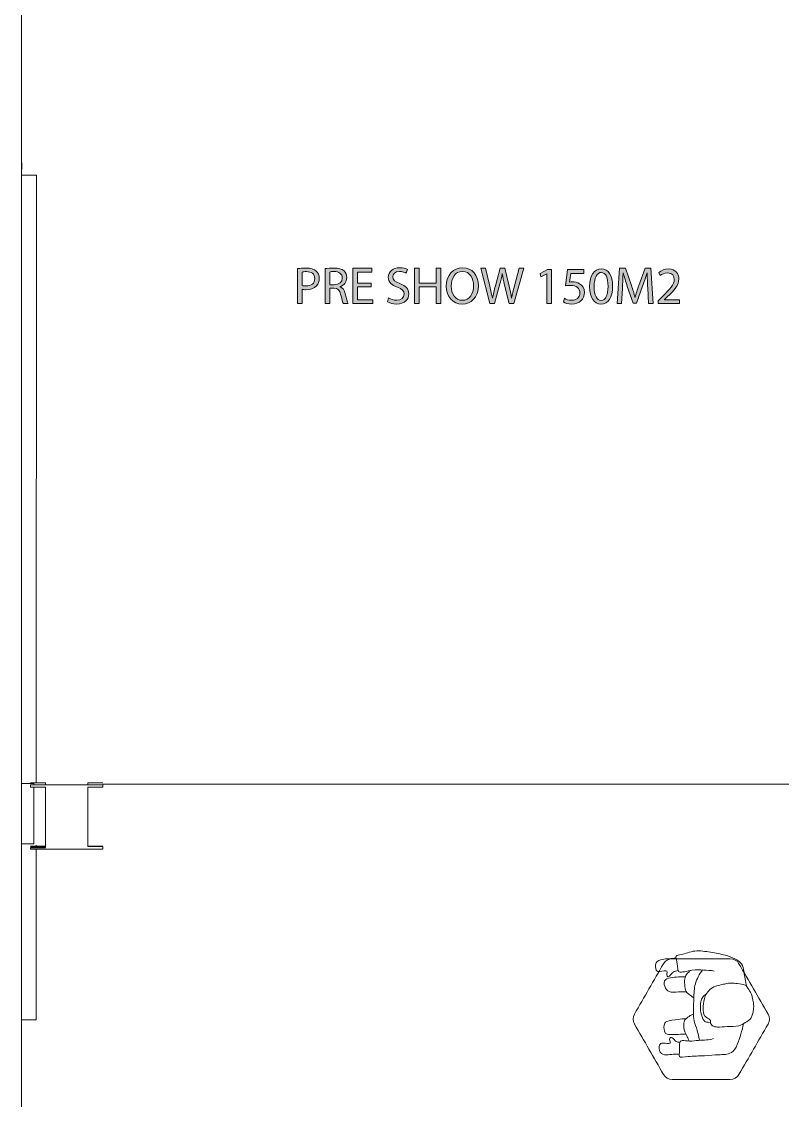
# Model space of a CAD drawing. Header units: centimetres. Extents: x -16.81 to -14.54, y 1.61 to 2.77.
# Drawn here: x -16.6384 to -16.505, y 2.3548 to 2.5439 of the extents above; entities that cross this region are included whole.
import ezdxf

# ---------------------------------------------------------------- set-up
doc = ezdxf.new("R2010")
doc.units = ezdxf.units.CM
doc.header["$MEASUREMENT"] = 0
doc.layers.get('0').update_dxf_attribs({"lineweight": 0})
for name, color, linetype, lineweight in [('0TEXT', 7, 'Continuous', 0), ('EXP COTA', 7, 'Continuous', 0), ('Planta$Gráfica', 7, 'Continuous', 0)]:
    doc.layers.add(name, color=color, linetype=linetype, lineweight=lineweight)

# ---------------------------------------------------------------- blocks, each defined once
blk = doc.blocks.new('Block_191')
at = {"layer": '0TEXT', "true_color": 0x333333, "transparency": 33554687}
h = blk.add_hatch(color=250, dxfattribs=at)
h.dxf.hatch_style = 2
edge = h.paths.add_edge_path()
edge.add_spline(control_points=[(-16.57406, 2.49545), (-16.5737, 2.49525), (-16.57318, 2.49504), (-16.57263, 2.49504), (-16.57182, 2.49504), (-16.57134, 2.49549), (-16.57134, 2.49611), (-16.57134, 2.4967), (-16.57167, 2.49701), (-16.57251, 2.49735), (-16.57351, 2.49769), (-16.57413, 2.49821), (-16.57413, 2.49907), (-16.57413, 2.50004), (-16.57334, 2.50076), (-16.57213, 2.50076), (-16.57151, 2.50076), (-16.57105, 2.50062), (-16.57077, 2.50045), (-16.57077, 2.50045), (-16.571, 2.4998), (-16.571, 2.4998), (-16.5712, 2.49993), (-16.57162, 2.50011), (-16.57217, 2.50011), (-16.57301, 2.50011), (-16.57332, 2.49959), (-16.57332, 2.49918), (-16.57332, 2.49859), (-16.57296, 2.49831), (-16.5721, 2.49797), (-16.57106, 2.49759), (-16.57053, 2.49707), (-16.57053, 2.49618), (-16.57053, 2.49521), (-16.57124, 2.49439), (-16.57268, 2.49439), (-16.57329, 2.49439), (-16.57394, 2.49456), (-16.57427, 2.4948), (-16.57427, 2.4948), (-16.57406, 2.49545), (-16.57406, 2.49545)], knot_values=[0, 0, 0, 0, 1, 1, 1, 2, 2, 2, 3, 3, 3, 4, 4, 4, 5, 5, 5, 6, 6, 6, 7, 7, 7, 8, 8, 8, 9, 9, 9, 10, 10, 10, 11, 11, 11, 12, 12, 12, 13, 13, 13, 14, 14, 14, 14], degree=3, periodic=0)
h = blk.add_hatch(color=250, dxfattribs=at)
h.dxf.hatch_style = 2
edge = h.paths.add_edge_path()
edge.add_spline(control_points=[(-16.56309, 2.49752), (-16.56309, 2.49621), (-16.56238, 2.49504), (-16.56113, 2.49504), (-16.55987, 2.49504), (-16.55916, 2.49621), (-16.55916, 2.49759), (-16.55916, 2.49883), (-16.5598, 2.50011), (-16.56113, 2.50011), (-16.56243, 2.50011), (-16.56309, 2.4989), (-16.56309, 2.49752)], knot_values=[0, 0, 0, 0, 1, 1, 1, 2, 2, 2, 3, 3, 3, 4, 4, 4, 4], degree=3, periodic=0)
edge = h.paths.add_edge_path()
edge.add_spline(control_points=[(-16.55832, 2.49763), (-16.55832, 2.49552), (-16.55961, 2.49439), (-16.56118, 2.49439), (-16.5628, 2.49439), (-16.56395, 2.49566), (-16.56395, 2.49752), (-16.56395, 2.49949), (-16.56273, 2.50076), (-16.56109, 2.50076), (-16.5594, 2.50076), (-16.55832, 2.49945), (-16.55832, 2.49763)], knot_values=[0, 0, 0, 0, 1, 1, 1, 2, 2, 2, 3, 3, 3, 4, 4, 4, 4], degree=3, periodic=0)
h = blk.add_hatch(color=250, dxfattribs=at)
h.dxf.hatch_style = 2
edge = h.paths.add_edge_path()
edge.add_spline(control_points=[(-16.58922, 2.49763), (-16.58905, 2.49756), (-16.58884, 2.49756), (-16.58857, 2.49756), (-16.5876, 2.49756), (-16.58702, 2.498), (-16.58702, 2.49887), (-16.58702, 2.49969), (-16.5876, 2.50007), (-16.58848, 2.50007), (-16.58882, 2.50007), (-16.58908, 2.50004), (-16.58922, 2.5), (-16.58922, 2.5), (-16.58922, 2.49763), (-16.58922, 2.49763)], knot_values=[0, 0, 0, 0, 1, 1, 1, 2, 2, 2, 3, 3, 3, 4, 4, 4, 5, 5, 5, 5], degree=3, periodic=0)
edge = h.paths.add_edge_path()
edge.add_spline(control_points=[(-16.59003, 2.50059), (-16.58963, 2.50066), (-16.58913, 2.50069), (-16.5885, 2.50069), (-16.5877, 2.50069), (-16.58714, 2.50052), (-16.58676, 2.50017), (-16.58643, 2.4999), (-16.58622, 2.49945), (-16.58622, 2.4989), (-16.58622, 2.49835), (-16.58639, 2.4979), (-16.58671, 2.49759), (-16.58712, 2.49714), (-16.58781, 2.4969), (-16.58858, 2.4969), (-16.58882, 2.4969), (-16.58905, 2.4969), (-16.58922, 2.49697), (-16.58922, 2.49697), (-16.58922, 2.49449), (-16.58922, 2.49449), (-16.58922, 2.49449), (-16.59003, 2.49449), (-16.59003, 2.49449), (-16.59003, 2.49449), (-16.59003, 2.50059), (-16.59003, 2.50059)], knot_values=[0, 0, 0, 0, 1, 1, 1, 2, 2, 2, 3, 3, 3, 4, 4, 4, 5, 5, 5, 6, 6, 6, 7, 7, 7, 8, 8, 8, 9, 9, 9, 9], degree=3, periodic=0)
h = blk.add_hatch(color=250, dxfattribs=at)
h.dxf.hatch_style = 2
edge = h.paths.add_edge_path()
edge.add_spline(control_points=[(-16.5844, 2.49776), (-16.5844, 2.49776), (-16.58359, 2.49776), (-16.58359, 2.49776), (-16.58274, 2.49776), (-16.58219, 2.49825), (-16.58219, 2.49893), (-16.58219, 2.49973), (-16.58278, 2.50007), (-16.58362, 2.50011), (-16.584, 2.50011), (-16.58428, 2.50007), (-16.5844, 2.5), (-16.5844, 2.5), (-16.5844, 2.49776), (-16.5844, 2.49776)], knot_values=[0, 0, 0, 0, 1, 1, 1, 2, 2, 2, 3, 3, 3, 4, 4, 4, 5, 5, 5, 5], degree=3, periodic=0)
edge = h.paths.add_edge_path()
edge.add_spline(control_points=[(-16.58521, 2.50059), (-16.58479, 2.50066), (-16.58422, 2.50069), (-16.58367, 2.50069), (-16.58283, 2.50069), (-16.58228, 2.50055), (-16.58188, 2.50021), (-16.58157, 2.49993), (-16.5814, 2.49952), (-16.5814, 2.49904), (-16.5814, 2.49821), (-16.58192, 2.49766), (-16.58257, 2.49745), (-16.58257, 2.49745), (-16.58257, 2.49742), (-16.58257, 2.49742), (-16.58209, 2.49725), (-16.58181, 2.49683), (-16.58166, 2.49618), (-16.58145, 2.49532), (-16.58131, 2.49473), (-16.58118, 2.49449), (-16.58118, 2.49449), (-16.582, 2.49449), (-16.582, 2.49449), (-16.58211, 2.49466), (-16.58224, 2.49518), (-16.58242, 2.49597), (-16.58261, 2.4968), (-16.58293, 2.49714), (-16.58366, 2.49718), (-16.58366, 2.49718), (-16.5844, 2.49718), (-16.5844, 2.49718), (-16.5844, 2.49718), (-16.5844, 2.49449), (-16.5844, 2.49449), (-16.5844, 2.49449), (-16.58521, 2.49449), (-16.58521, 2.49449), (-16.58521, 2.49449), (-16.58521, 2.50059), (-16.58521, 2.50059)], knot_values=[0, 0, 0, 0, 1, 1, 1, 2, 2, 2, 3, 3, 3, 4, 4, 4, 5, 5, 5, 6, 6, 6, 7, 7, 7, 8, 8, 8, 9, 9, 9, 10, 10, 10, 11, 11, 11, 12, 12, 12, 13, 13, 13, 14, 14, 14, 14], degree=3, periodic=0)
h = blk.add_hatch(color=250, dxfattribs=at)
h.dxf.hatch_style = 2
edge = h.paths.add_edge_path()
edge.add_spline(control_points=[(-16.57713, 2.49738), (-16.57713, 2.49738), (-16.57952, 2.49738), (-16.57952, 2.49738), (-16.57952, 2.49738), (-16.57952, 2.49514), (-16.57952, 2.49514), (-16.57952, 2.49514), (-16.57685, 2.49514), (-16.57685, 2.49514), (-16.57685, 2.49514), (-16.57685, 2.49449), (-16.57685, 2.49449), (-16.57685, 2.49449), (-16.58033, 2.49449), (-16.58033, 2.49449), (-16.58033, 2.49449), (-16.58033, 2.50066), (-16.58033, 2.50066), (-16.58033, 2.50066), (-16.57699, 2.50066), (-16.57699, 2.50066), (-16.57699, 2.50066), (-16.57699, 2.5), (-16.57699, 2.5), (-16.57699, 2.5), (-16.57952, 2.5), (-16.57952, 2.5), (-16.57952, 2.5), (-16.57952, 2.49804), (-16.57952, 2.49804), (-16.57952, 2.49804), (-16.57713, 2.49804), (-16.57713, 2.49804), (-16.57713, 2.49804), (-16.57713, 2.49738), (-16.57713, 2.49738)], knot_values=[0, 0, 0, 0, 1, 1, 1, 2, 2, 2, 3, 3, 3, 4, 4, 4, 5, 5, 5, 6, 6, 6, 7, 7, 7, 8, 8, 8, 9, 9, 9, 10, 10, 10, 11, 11, 11, 12, 12, 12, 12], degree=3, periodic=0)
h = blk.add_hatch(color=250, dxfattribs=at)
h.dxf.hatch_style = 2
edge = h.paths.add_edge_path()
edge.add_spline(control_points=[(-16.56869, 2.50066), (-16.56869, 2.50066), (-16.56869, 2.49807), (-16.56869, 2.49807), (-16.56869, 2.49807), (-16.56571, 2.49807), (-16.56571, 2.49807), (-16.56571, 2.49807), (-16.56571, 2.50066), (-16.56571, 2.50066), (-16.56571, 2.50066), (-16.5649, 2.50066), (-16.5649, 2.50066), (-16.5649, 2.50066), (-16.5649, 2.49449), (-16.5649, 2.49449), (-16.5649, 2.49449), (-16.56571, 2.49449), (-16.56571, 2.49449), (-16.56571, 2.49449), (-16.56571, 2.49738), (-16.56571, 2.49738), (-16.56571, 2.49738), (-16.56869, 2.49738), (-16.56869, 2.49738), (-16.56869, 2.49738), (-16.56869, 2.49449), (-16.56869, 2.49449), (-16.56869, 2.49449), (-16.5695, 2.49449), (-16.5695, 2.49449), (-16.5695, 2.49449), (-16.5695, 2.50066), (-16.5695, 2.50066), (-16.5695, 2.50066), (-16.56869, 2.50066), (-16.56869, 2.50066)], knot_values=[0, 0, 0, 0, 1, 1, 1, 2, 2, 2, 3, 3, 3, 4, 4, 4, 5, 5, 5, 6, 6, 6, 7, 7, 7, 8, 8, 8, 9, 9, 9, 10, 10, 10, 11, 11, 11, 12, 12, 12, 12], degree=3, periodic=0)
h = blk.add_hatch(color=250, dxfattribs=at)
h.dxf.hatch_style = 2
edge = h.paths.add_edge_path()
edge.add_spline(control_points=[(-16.55634, 2.49449), (-16.55634, 2.49449), (-16.5579, 2.50066), (-16.5579, 2.50066), (-16.5579, 2.50066), (-16.55706, 2.50066), (-16.55706, 2.50066), (-16.55706, 2.50066), (-16.55634, 2.49752), (-16.55634, 2.49752), (-16.55615, 2.49676), (-16.55597, 2.49601), (-16.55587, 2.49542), (-16.55587, 2.49542), (-16.55585, 2.49542), (-16.55585, 2.49542), (-16.55575, 2.49601), (-16.55556, 2.49676), (-16.55535, 2.49756), (-16.55535, 2.49756), (-16.55453, 2.50066), (-16.55453, 2.50066), (-16.55453, 2.50066), (-16.5537, 2.50066), (-16.5537, 2.50066), (-16.5537, 2.50066), (-16.55294, 2.49752), (-16.55294, 2.49752), (-16.55277, 2.4968), (-16.5526, 2.49608), (-16.55251, 2.49542), (-16.55251, 2.49542), (-16.5525, 2.49542), (-16.5525, 2.49542), (-16.55237, 2.49608), (-16.5522, 2.49676), (-16.552, 2.49756), (-16.552, 2.49756), (-16.55119, 2.50066), (-16.55119, 2.50066), (-16.55119, 2.50066), (-16.55038, 2.50066), (-16.55038, 2.50066), (-16.55038, 2.50066), (-16.55212, 2.49449), (-16.55212, 2.49449), (-16.55212, 2.49449), (-16.55296, 2.49449), (-16.55296, 2.49449), (-16.55296, 2.49449), (-16.55374, 2.49769), (-16.55374, 2.49769), (-16.55392, 2.49849), (-16.55405, 2.49911), (-16.55413, 2.49973), (-16.55413, 2.49973), (-16.55415, 2.49973), (-16.55415, 2.49973), (-16.55427, 2.49911), (-16.55441, 2.49849), (-16.55463, 2.49769), (-16.55463, 2.49769), (-16.55551, 2.49449), (-16.55551, 2.49449), (-16.55551, 2.49449), (-16.55634, 2.49449), (-16.55634, 2.49449)], knot_values=[0, 0, 0, 0, 1, 1, 1, 2, 2, 2, 3, 3, 3, 4, 4, 4, 5, 5, 5, 6, 6, 6, 7, 7, 7, 8, 8, 8, 9, 9, 9, 10, 10, 10, 11, 11, 11, 12, 12, 12, 13, 13, 13, 14, 14, 14, 15, 15, 15, 16, 16, 16, 17, 17, 17, 18, 18, 18, 19, 19, 19, 20, 20, 20, 21, 21, 21, 22, 22, 22, 22], degree=3, periodic=0)
h = blk.add_hatch(color=250, dxfattribs=at)
h.dxf.hatch_style = 2
edge = h.paths.add_edge_path()
edge.add_spline(control_points=[(-16.54631, 2.49969), (-16.54631, 2.49969), (-16.54633, 2.49969), (-16.54633, 2.49969), (-16.54633, 2.49969), (-16.54736, 2.49914), (-16.54736, 2.49914), (-16.54736, 2.49914), (-16.54752, 2.49973), (-16.54752, 2.49973), (-16.54752, 2.49973), (-16.54621, 2.50045), (-16.54621, 2.50045), (-16.54621, 2.50045), (-16.54552, 2.50045), (-16.54552, 2.50045), (-16.54552, 2.50045), (-16.54552, 2.49449), (-16.54552, 2.49449), (-16.54552, 2.49449), (-16.54631, 2.49449), (-16.54631, 2.49449), (-16.54631, 2.49449), (-16.54631, 2.49969), (-16.54631, 2.49969)], knot_values=[0, 0, 0, 0, 1, 1, 1, 2, 2, 2, 3, 3, 3, 4, 4, 4, 5, 5, 5, 6, 6, 6, 7, 7, 7, 8, 8, 8, 8], degree=3, periodic=0)
h = blk.add_hatch(color=250, dxfattribs=at)
h.dxf.hatch_style = 2
edge = h.paths.add_edge_path()
edge.add_spline(control_points=[(-16.53985, 2.49976), (-16.53985, 2.49976), (-16.54213, 2.49976), (-16.54213, 2.49976), (-16.54213, 2.49976), (-16.54235, 2.49825), (-16.54235, 2.49825), (-16.54221, 2.49825), (-16.54209, 2.49828), (-16.54187, 2.49828), (-16.5414, 2.49828), (-16.54095, 2.49818), (-16.54058, 2.49794), (-16.54011, 2.49769), (-16.53973, 2.49718), (-16.53973, 2.49642), (-16.53973, 2.49525), (-16.54066, 2.49439), (-16.54195, 2.49439), (-16.54259, 2.49439), (-16.54314, 2.49456), (-16.54343, 2.49477), (-16.54343, 2.49477), (-16.54323, 2.49539), (-16.54323, 2.49539), (-16.54299, 2.49521), (-16.54249, 2.49504), (-16.54195, 2.49504), (-16.5412, 2.49504), (-16.54054, 2.49552), (-16.54054, 2.49632), (-16.54056, 2.49711), (-16.54107, 2.49766), (-16.54226, 2.49766), (-16.54259, 2.49766), (-16.54287, 2.49763), (-16.54307, 2.49759), (-16.54307, 2.49759), (-16.54269, 2.50045), (-16.54269, 2.50045), (-16.54269, 2.50045), (-16.53985, 2.50045), (-16.53985, 2.50045), (-16.53985, 2.50045), (-16.53985, 2.49976), (-16.53985, 2.49976)], knot_values=[0, 0, 0, 0, 1, 1, 1, 2, 2, 2, 3, 3, 3, 4, 4, 4, 5, 5, 5, 6, 6, 6, 7, 7, 7, 8, 8, 8, 9, 9, 9, 10, 10, 10, 11, 11, 11, 12, 12, 12, 13, 13, 13, 14, 14, 14, 15, 15, 15, 15], degree=3, periodic=0)
h = blk.add_hatch(color=250, dxfattribs=at)
h.dxf.hatch_style = 2
edge = h.paths.add_edge_path()
edge.add_spline(control_points=[(-16.53803, 2.49745), (-16.53803, 2.4959), (-16.53756, 2.49501), (-16.53682, 2.49501), (-16.53599, 2.49501), (-16.5356, 2.49597), (-16.5356, 2.49749), (-16.5356, 2.49897), (-16.53598, 2.49993), (-16.5368, 2.49993), (-16.53751, 2.49993), (-16.53803, 2.49907), (-16.53803, 2.49745)], knot_values=[0, 0, 0, 0, 1, 1, 1, 2, 2, 2, 3, 3, 3, 4, 4, 4, 4], degree=3, periodic=0)
edge = h.paths.add_edge_path()
edge.add_spline(control_points=[(-16.5348, 2.49752), (-16.5348, 2.49549), (-16.53555, 2.49439), (-16.53687, 2.49439), (-16.53803, 2.49439), (-16.53882, 2.49549), (-16.53884, 2.49745), (-16.53884, 2.49945), (-16.53797, 2.50055), (-16.53677, 2.50055), (-16.53551, 2.50055), (-16.5348, 2.49942), (-16.5348, 2.49752)], knot_values=[0, 0, 0, 0, 1, 1, 1, 2, 2, 2, 3, 3, 3, 4, 4, 4, 4], degree=3, periodic=0)
h = blk.add_hatch(color=250, dxfattribs=at)
h.dxf.hatch_style = 2
edge = h.paths.add_edge_path()
edge.add_spline(control_points=[(-16.52864, 2.49721), (-16.52869, 2.49807), (-16.52874, 2.49911), (-16.52872, 2.49986), (-16.52872, 2.49986), (-16.52876, 2.49986), (-16.52876, 2.49986), (-16.52897, 2.49914), (-16.52922, 2.49838), (-16.52953, 2.49752), (-16.52953, 2.49752), (-16.53062, 2.49452), (-16.53062, 2.49452), (-16.53062, 2.49452), (-16.53122, 2.49452), (-16.53122, 2.49452), (-16.53122, 2.49452), (-16.53222, 2.49745), (-16.53222, 2.49745), (-16.53251, 2.49835), (-16.53275, 2.49914), (-16.53294, 2.49986), (-16.53294, 2.49986), (-16.53296, 2.49986), (-16.53296, 2.49986), (-16.53298, 2.49911), (-16.53301, 2.49807), (-16.53308, 2.49714), (-16.53308, 2.49714), (-16.53324, 2.49449), (-16.53324, 2.49449), (-16.53324, 2.49449), (-16.534, 2.49449), (-16.534, 2.49449), (-16.534, 2.49449), (-16.53356, 2.50066), (-16.53356, 2.50066), (-16.53356, 2.50066), (-16.53255, 2.50066), (-16.53255, 2.50066), (-16.53255, 2.50066), (-16.5315, 2.49766), (-16.5315, 2.49766), (-16.53124, 2.4969), (-16.53103, 2.49625), (-16.53088, 2.49559), (-16.53088, 2.49559), (-16.53084, 2.49559), (-16.53084, 2.49559), (-16.53069, 2.49621), (-16.53048, 2.4969), (-16.53021, 2.49766), (-16.53021, 2.49766), (-16.5291, 2.50066), (-16.5291, 2.50066), (-16.5291, 2.50066), (-16.52809, 2.50066), (-16.52809, 2.50066), (-16.52809, 2.50066), (-16.52771, 2.49449), (-16.52771, 2.49449), (-16.52771, 2.49449), (-16.52848, 2.49449), (-16.52848, 2.49449), (-16.52848, 2.49449), (-16.52864, 2.49721), (-16.52864, 2.49721)], knot_values=[0, 0, 0, 0, 1, 1, 1, 2, 2, 2, 3, 3, 3, 4, 4, 4, 5, 5, 5, 6, 6, 6, 7, 7, 7, 8, 8, 8, 9, 9, 9, 10, 10, 10, 11, 11, 11, 12, 12, 12, 13, 13, 13, 14, 14, 14, 15, 15, 15, 16, 16, 16, 17, 17, 17, 18, 18, 18, 19, 19, 19, 20, 20, 20, 21, 21, 21, 22, 22, 22, 22], degree=3, periodic=0)
h = blk.add_hatch(color=250, dxfattribs=at)
h.dxf.hatch_style = 2
edge = h.paths.add_edge_path()
edge.add_spline(control_points=[(-16.52683, 2.49449), (-16.52683, 2.49449), (-16.52683, 2.49497), (-16.52683, 2.49497), (-16.52683, 2.49497), (-16.52619, 2.49559), (-16.52619, 2.49559), (-16.52468, 2.49704), (-16.52399, 2.4978), (-16.52399, 2.49869), (-16.52399, 2.49931), (-16.52428, 2.49986), (-16.52516, 2.49986), (-16.52571, 2.49986), (-16.52616, 2.49959), (-16.52643, 2.49938), (-16.52643, 2.49938), (-16.52669, 2.49993), (-16.52669, 2.49993), (-16.52628, 2.50028), (-16.52569, 2.50055), (-16.525, 2.50055), (-16.52371, 2.50055), (-16.52318, 2.49966), (-16.52318, 2.4988), (-16.52318, 2.49773), (-16.52397, 2.49683), (-16.52523, 2.49563), (-16.52523, 2.49563), (-16.52571, 2.49518), (-16.52571, 2.49518), (-16.52571, 2.49518), (-16.52571, 2.49514), (-16.52571, 2.49514), (-16.52571, 2.49514), (-16.52304, 2.49514), (-16.52304, 2.49514), (-16.52304, 2.49514), (-16.52304, 2.49449), (-16.52304, 2.49449), (-16.52304, 2.49449), (-16.52683, 2.49449), (-16.52683, 2.49449)], knot_values=[0, 0, 0, 0, 1, 1, 1, 2, 2, 2, 3, 3, 3, 4, 4, 4, 5, 5, 5, 6, 6, 6, 7, 7, 7, 8, 8, 8, 9, 9, 9, 10, 10, 10, 11, 11, 11, 12, 12, 12, 13, 13, 13, 14, 14, 14, 14], degree=3, periodic=0)
at = {"layer": '0TEXT'}
for points, knots in [([(-16.57406, 2.49545), (-16.5737, 2.49525), (-16.57318, 2.49504), (-16.57263, 2.49504), (-16.57182, 2.49504), (-16.57134, 2.49549), (-16.57134, 2.49611), (-16.57134, 2.4967), (-16.57167, 2.49701), (-16.57251, 2.49735), (-16.57351, 2.49769), (-16.57413, 2.49821), (-16.57413, 2.49907), (-16.57413, 2.50004), (-16.57334, 2.50076), (-16.57213, 2.50076), (-16.57151, 2.50076), (-16.57105, 2.50062), (-16.57077, 2.50045), (-16.57077, 2.50045), (-16.571, 2.4998), (-16.571, 2.4998), (-16.5712, 2.49993), (-16.57162, 2.50011), (-16.57217, 2.50011), (-16.57301, 2.50011), (-16.57332, 2.49959), (-16.57332, 2.49918), (-16.57332, 2.49859), (-16.57296, 2.49831), (-16.5721, 2.49797), (-16.57106, 2.49759), (-16.57053, 2.49707), (-16.57053, 2.49618), (-16.57053, 2.49521), (-16.57124, 2.49439), (-16.57268, 2.49439), (-16.57329, 2.49439), (-16.57394, 2.49456), (-16.57427, 2.4948), (-16.57427, 2.4948), (-16.57406, 2.49545), (-16.57406, 2.49545)], [0, 0, 0, 0, 1, 1, 1, 2, 2, 2, 3, 3, 3, 4, 4, 4, 5, 5, 5, 6, 6, 6, 7, 7, 7, 8, 8, 8, 9, 9, 9, 10, 10, 10, 11, 11, 11, 12, 12, 12, 13, 13, 13, 14, 14, 14, 14]), ([(-16.55832, 2.49763), (-16.55832, 2.49552), (-16.55961, 2.49439), (-16.56118, 2.49439), (-16.5628, 2.49439), (-16.56395, 2.49566), (-16.56395, 2.49752), (-16.56395, 2.49949), (-16.56273, 2.50076), (-16.56109, 2.50076), (-16.5594, 2.50076), (-16.55832, 2.49945), (-16.55832, 2.49763)], [0, 0, 0, 0, 1, 1, 1, 2, 2, 2, 3, 3, 3, 4, 4, 4, 4]), ([(-16.59003, 2.50059), (-16.58963, 2.50066), (-16.58913, 2.50069), (-16.5885, 2.50069), (-16.5877, 2.50069), (-16.58714, 2.50052), (-16.58676, 2.50017), (-16.58643, 2.4999), (-16.58622, 2.49945), (-16.58622, 2.4989), (-16.58622, 2.49835), (-16.58639, 2.4979), (-16.58671, 2.49759), (-16.58712, 2.49714), (-16.58781, 2.4969), (-16.58858, 2.4969), (-16.58882, 2.4969), (-16.58905, 2.4969), (-16.58922, 2.49697), (-16.58922, 2.49697), (-16.58922, 2.49449), (-16.58922, 2.49449), (-16.58922, 2.49449), (-16.59003, 2.49449), (-16.59003, 2.49449), (-16.59003, 2.49449), (-16.59003, 2.50059), (-16.59003, 2.50059)], [0, 0, 0, 0, 1, 1, 1, 2, 2, 2, 3, 3, 3, 4, 4, 4, 5, 5, 5, 6, 6, 6, 7, 7, 7, 8, 8, 8, 9, 9, 9, 9]), ([(-16.58922, 2.49763), (-16.58905, 2.49756), (-16.58884, 2.49756), (-16.58857, 2.49756), (-16.5876, 2.49756), (-16.58702, 2.498), (-16.58702, 2.49887), (-16.58702, 2.49969), (-16.5876, 2.50007), (-16.58848, 2.50007), (-16.58882, 2.50007), (-16.58908, 2.50004), (-16.58922, 2.5), (-16.58922, 2.5), (-16.58922, 2.49763), (-16.58922, 2.49763)], [0, 0, 0, 0, 1, 1, 1, 2, 2, 2, 3, 3, 3, 4, 4, 4, 5, 5, 5, 5]), ([(-16.58521, 2.50059), (-16.58479, 2.50066), (-16.58422, 2.50069), (-16.58367, 2.50069), (-16.58283, 2.50069), (-16.58228, 2.50055), (-16.58188, 2.50021), (-16.58157, 2.49993), (-16.5814, 2.49952), (-16.5814, 2.49904), (-16.5814, 2.49821), (-16.58192, 2.49766), (-16.58257, 2.49745), (-16.58257, 2.49745), (-16.58257, 2.49742), (-16.58257, 2.49742), (-16.58209, 2.49725), (-16.58181, 2.49683), (-16.58166, 2.49618), (-16.58145, 2.49532), (-16.58131, 2.49473), (-16.58118, 2.49449), (-16.58118, 2.49449), (-16.582, 2.49449), (-16.582, 2.49449), (-16.58211, 2.49466), (-16.58224, 2.49518), (-16.58242, 2.49597), (-16.58261, 2.4968), (-16.58293, 2.49714), (-16.58366, 2.49718), (-16.58366, 2.49718), (-16.5844, 2.49718), (-16.5844, 2.49718), (-16.5844, 2.49718), (-16.5844, 2.49449), (-16.5844, 2.49449), (-16.5844, 2.49449), (-16.58521, 2.49449), (-16.58521, 2.49449), (-16.58521, 2.49449), (-16.58521, 2.50059), (-16.58521, 2.50059)], [0, 0, 0, 0, 1, 1, 1, 2, 2, 2, 3, 3, 3, 4, 4, 4, 5, 5, 5, 6, 6, 6, 7, 7, 7, 8, 8, 8, 9, 9, 9, 10, 10, 10, 11, 11, 11, 12, 12, 12, 13, 13, 13, 14, 14, 14, 14]), ([(-16.5844, 2.49776), (-16.5844, 2.49776), (-16.58359, 2.49776), (-16.58359, 2.49776), (-16.58274, 2.49776), (-16.58219, 2.49825), (-16.58219, 2.49893), (-16.58219, 2.49973), (-16.58278, 2.50007), (-16.58362, 2.50011), (-16.584, 2.50011), (-16.58428, 2.50007), (-16.5844, 2.5), (-16.5844, 2.5), (-16.5844, 2.49776), (-16.5844, 2.49776)], [0, 0, 0, 0, 1, 1, 1, 2, 2, 2, 3, 3, 3, 4, 4, 4, 5, 5, 5, 5]), ([(-16.57713, 2.49738), (-16.57713, 2.49738), (-16.57952, 2.49738), (-16.57952, 2.49738), (-16.57952, 2.49738), (-16.57952, 2.49514), (-16.57952, 2.49514), (-16.57952, 2.49514), (-16.57685, 2.49514), (-16.57685, 2.49514), (-16.57685, 2.49514), (-16.57685, 2.49449), (-16.57685, 2.49449), (-16.57685, 2.49449), (-16.58033, 2.49449), (-16.58033, 2.49449), (-16.58033, 2.49449), (-16.58033, 2.50066), (-16.58033, 2.50066), (-16.58033, 2.50066), (-16.57699, 2.50066), (-16.57699, 2.50066), (-16.57699, 2.50066), (-16.57699, 2.5), (-16.57699, 2.5), (-16.57699, 2.5), (-16.57952, 2.5), (-16.57952, 2.5), (-16.57952, 2.5), (-16.57952, 2.49804), (-16.57952, 2.49804), (-16.57952, 2.49804), (-16.57713, 2.49804), (-16.57713, 2.49804), (-16.57713, 2.49804), (-16.57713, 2.49738), (-16.57713, 2.49738)], [0, 0, 0, 0, 1, 1, 1, 2, 2, 2, 3, 3, 3, 4, 4, 4, 5, 5, 5, 6, 6, 6, 7, 7, 7, 8, 8, 8, 9, 9, 9, 10, 10, 10, 11, 11, 11, 12, 12, 12, 12]), ([(-16.56869, 2.50066), (-16.56869, 2.50066), (-16.56869, 2.49807), (-16.56869, 2.49807), (-16.56869, 2.49807), (-16.56571, 2.49807), (-16.56571, 2.49807), (-16.56571, 2.49807), (-16.56571, 2.50066), (-16.56571, 2.50066), (-16.56571, 2.50066), (-16.5649, 2.50066), (-16.5649, 2.50066), (-16.5649, 2.50066), (-16.5649, 2.49449), (-16.5649, 2.49449), (-16.5649, 2.49449), (-16.56571, 2.49449), (-16.56571, 2.49449), (-16.56571, 2.49449), (-16.56571, 2.49738), (-16.56571, 2.49738), (-16.56571, 2.49738), (-16.56869, 2.49738), (-16.56869, 2.49738), (-16.56869, 2.49738), (-16.56869, 2.49449), (-16.56869, 2.49449), (-16.56869, 2.49449), (-16.5695, 2.49449), (-16.5695, 2.49449), (-16.5695, 2.49449), (-16.5695, 2.50066), (-16.5695, 2.50066), (-16.5695, 2.50066), (-16.56869, 2.50066), (-16.56869, 2.50066)], [0, 0, 0, 0, 1, 1, 1, 2, 2, 2, 3, 3, 3, 4, 4, 4, 5, 5, 5, 6, 6, 6, 7, 7, 7, 8, 8, 8, 9, 9, 9, 10, 10, 10, 11, 11, 11, 12, 12, 12, 12]), ([(-16.56309, 2.49752), (-16.56309, 2.49621), (-16.56238, 2.49504), (-16.56113, 2.49504), (-16.55987, 2.49504), (-16.55916, 2.49621), (-16.55916, 2.49759), (-16.55916, 2.49883), (-16.5598, 2.50011), (-16.56113, 2.50011), (-16.56243, 2.50011), (-16.56309, 2.4989), (-16.56309, 2.49752)], [0, 0, 0, 0, 1, 1, 1, 2, 2, 2, 3, 3, 3, 4, 4, 4, 4]), ([(-16.55634, 2.49449), (-16.55634, 2.49449), (-16.5579, 2.50066), (-16.5579, 2.50066), (-16.5579, 2.50066), (-16.55706, 2.50066), (-16.55706, 2.50066), (-16.55706, 2.50066), (-16.55634, 2.49752), (-16.55634, 2.49752), (-16.55615, 2.49676), (-16.55597, 2.49601), (-16.55587, 2.49542), (-16.55587, 2.49542), (-16.55585, 2.49542), (-16.55585, 2.49542), (-16.55575, 2.49601), (-16.55556, 2.49676), (-16.55535, 2.49756), (-16.55535, 2.49756), (-16.55453, 2.50066), (-16.55453, 2.50066), (-16.55453, 2.50066), (-16.5537, 2.50066), (-16.5537, 2.50066), (-16.5537, 2.50066), (-16.55294, 2.49752), (-16.55294, 2.49752), (-16.55277, 2.4968), (-16.5526, 2.49608), (-16.55251, 2.49542), (-16.55251, 2.49542), (-16.5525, 2.49542), (-16.5525, 2.49542), (-16.55237, 2.49608), (-16.5522, 2.49676), (-16.552, 2.49756), (-16.552, 2.49756), (-16.55119, 2.50066), (-16.55119, 2.50066), (-16.55119, 2.50066), (-16.55038, 2.50066), (-16.55038, 2.50066), (-16.55038, 2.50066), (-16.55212, 2.49449), (-16.55212, 2.49449), (-16.55212, 2.49449), (-16.55296, 2.49449), (-16.55296, 2.49449), (-16.55296, 2.49449), (-16.55374, 2.49769), (-16.55374, 2.49769), (-16.55392, 2.49849), (-16.55405, 2.49911), (-16.55413, 2.49973), (-16.55413, 2.49973), (-16.55415, 2.49973), (-16.55415, 2.49973), (-16.55427, 2.49911), (-16.55441, 2.49849), (-16.55463, 2.49769), (-16.55463, 2.49769), (-16.55551, 2.49449), (-16.55551, 2.49449), (-16.55551, 2.49449), (-16.55634, 2.49449), (-16.55634, 2.49449)], [0, 0, 0, 0, 1, 1, 1, 2, 2, 2, 3, 3, 3, 4, 4, 4, 5, 5, 5, 6, 6, 6, 7, 7, 7, 8, 8, 8, 9, 9, 9, 10, 10, 10, 11, 11, 11, 12, 12, 12, 13, 13, 13, 14, 14, 14, 15, 15, 15, 16, 16, 16, 17, 17, 17, 18, 18, 18, 19, 19, 19, 20, 20, 20, 21, 21, 21, 22, 22, 22, 22]), ([(-16.54631, 2.49969), (-16.54631, 2.49969), (-16.54633, 2.49969), (-16.54633, 2.49969), (-16.54633, 2.49969), (-16.54736, 2.49914), (-16.54736, 2.49914), (-16.54736, 2.49914), (-16.54752, 2.49973), (-16.54752, 2.49973), (-16.54752, 2.49973), (-16.54621, 2.50045), (-16.54621, 2.50045), (-16.54621, 2.50045), (-16.54552, 2.50045), (-16.54552, 2.50045), (-16.54552, 2.50045), (-16.54552, 2.49449), (-16.54552, 2.49449), (-16.54552, 2.49449), (-16.54631, 2.49449), (-16.54631, 2.49449), (-16.54631, 2.49449), (-16.54631, 2.49969), (-16.54631, 2.49969)], [0, 0, 0, 0, 1, 1, 1, 2, 2, 2, 3, 3, 3, 4, 4, 4, 5, 5, 5, 6, 6, 6, 7, 7, 7, 8, 8, 8, 8]), ([(-16.53985, 2.49976), (-16.53985, 2.49976), (-16.54213, 2.49976), (-16.54213, 2.49976), (-16.54213, 2.49976), (-16.54235, 2.49825), (-16.54235, 2.49825), (-16.54221, 2.49825), (-16.54209, 2.49828), (-16.54187, 2.49828), (-16.5414, 2.49828), (-16.54095, 2.49818), (-16.54058, 2.49794), (-16.54011, 2.49769), (-16.53973, 2.49718), (-16.53973, 2.49642), (-16.53973, 2.49525), (-16.54066, 2.49439), (-16.54195, 2.49439), (-16.54259, 2.49439), (-16.54314, 2.49456), (-16.54343, 2.49477), (-16.54343, 2.49477), (-16.54323, 2.49539), (-16.54323, 2.49539), (-16.54299, 2.49521), (-16.54249, 2.49504), (-16.54195, 2.49504), (-16.5412, 2.49504), (-16.54054, 2.49552), (-16.54054, 2.49632), (-16.54056, 2.49711), (-16.54107, 2.49766), (-16.54226, 2.49766), (-16.54259, 2.49766), (-16.54287, 2.49763), (-16.54307, 2.49759), (-16.54307, 2.49759), (-16.54269, 2.50045), (-16.54269, 2.50045), (-16.54269, 2.50045), (-16.53985, 2.50045), (-16.53985, 2.50045), (-16.53985, 2.50045), (-16.53985, 2.49976), (-16.53985, 2.49976)], [0, 0, 0, 0, 1, 1, 1, 2, 2, 2, 3, 3, 3, 4, 4, 4, 5, 5, 5, 6, 6, 6, 7, 7, 7, 8, 8, 8, 9, 9, 9, 10, 10, 10, 11, 11, 11, 12, 12, 12, 13, 13, 13, 14, 14, 14, 15, 15, 15, 15]), ([(-16.5348, 2.49752), (-16.5348, 2.49549), (-16.53555, 2.49439), (-16.53687, 2.49439), (-16.53803, 2.49439), (-16.53882, 2.49549), (-16.53884, 2.49745), (-16.53884, 2.49945), (-16.53797, 2.50055), (-16.53677, 2.50055), (-16.53551, 2.50055), (-16.5348, 2.49942), (-16.5348, 2.49752)], [0, 0, 0, 0, 1, 1, 1, 2, 2, 2, 3, 3, 3, 4, 4, 4, 4]), ([(-16.53803, 2.49745), (-16.53803, 2.4959), (-16.53756, 2.49501), (-16.53682, 2.49501), (-16.53599, 2.49501), (-16.5356, 2.49597), (-16.5356, 2.49749), (-16.5356, 2.49897), (-16.53598, 2.49993), (-16.5368, 2.49993), (-16.53751, 2.49993), (-16.53803, 2.49907), (-16.53803, 2.49745)], [0, 0, 0, 0, 1, 1, 1, 2, 2, 2, 3, 3, 3, 4, 4, 4, 4]), ([(-16.52864, 2.49721), (-16.52869, 2.49807), (-16.52874, 2.49911), (-16.52872, 2.49986), (-16.52872, 2.49986), (-16.52876, 2.49986), (-16.52876, 2.49986), (-16.52897, 2.49914), (-16.52922, 2.49838), (-16.52953, 2.49752), (-16.52953, 2.49752), (-16.53062, 2.49452), (-16.53062, 2.49452), (-16.53062, 2.49452), (-16.53122, 2.49452), (-16.53122, 2.49452), (-16.53122, 2.49452), (-16.53222, 2.49745), (-16.53222, 2.49745), (-16.53251, 2.49835), (-16.53275, 2.49914), (-16.53294, 2.49986), (-16.53294, 2.49986), (-16.53296, 2.49986), (-16.53296, 2.49986), (-16.53298, 2.49911), (-16.53301, 2.49807), (-16.53308, 2.49714), (-16.53308, 2.49714), (-16.53324, 2.49449), (-16.53324, 2.49449), (-16.53324, 2.49449), (-16.534, 2.49449), (-16.534, 2.49449), (-16.534, 2.49449), (-16.53356, 2.50066), (-16.53356, 2.50066), (-16.53356, 2.50066), (-16.53255, 2.50066), (-16.53255, 2.50066), (-16.53255, 2.50066), (-16.5315, 2.49766), (-16.5315, 2.49766), (-16.53124, 2.4969), (-16.53103, 2.49625), (-16.53088, 2.49559), (-16.53088, 2.49559), (-16.53084, 2.49559), (-16.53084, 2.49559), (-16.53069, 2.49621), (-16.53048, 2.4969), (-16.53021, 2.49766), (-16.53021, 2.49766), (-16.5291, 2.50066), (-16.5291, 2.50066), (-16.5291, 2.50066), (-16.52809, 2.50066), (-16.52809, 2.50066), (-16.52809, 2.50066), (-16.52771, 2.49449), (-16.52771, 2.49449), (-16.52771, 2.49449), (-16.52848, 2.49449), (-16.52848, 2.49449), (-16.52848, 2.49449), (-16.52864, 2.49721), (-16.52864, 2.49721)], [0, 0, 0, 0, 1, 1, 1, 2, 2, 2, 3, 3, 3, 4, 4, 4, 5, 5, 5, 6, 6, 6, 7, 7, 7, 8, 8, 8, 9, 9, 9, 10, 10, 10, 11, 11, 11, 12, 12, 12, 13, 13, 13, 14, 14, 14, 15, 15, 15, 16, 16, 16, 17, 17, 17, 18, 18, 18, 19, 19, 19, 20, 20, 20, 21, 21, 21, 22, 22, 22, 22]), ([(-16.52683, 2.49449), (-16.52683, 2.49449), (-16.52683, 2.49497), (-16.52683, 2.49497), (-16.52683, 2.49497), (-16.52619, 2.49559), (-16.52619, 2.49559), (-16.52468, 2.49704), (-16.52399, 2.4978), (-16.52399, 2.49869), (-16.52399, 2.49931), (-16.52428, 2.49986), (-16.52516, 2.49986), (-16.52571, 2.49986), (-16.52616, 2.49959), (-16.52643, 2.49938), (-16.52643, 2.49938), (-16.52669, 2.49993), (-16.52669, 2.49993), (-16.52628, 2.50028), (-16.52569, 2.50055), (-16.525, 2.50055), (-16.52371, 2.50055), (-16.52318, 2.49966), (-16.52318, 2.4988), (-16.52318, 2.49773), (-16.52397, 2.49683), (-16.52523, 2.49563), (-16.52523, 2.49563), (-16.52571, 2.49518), (-16.52571, 2.49518), (-16.52571, 2.49518), (-16.52571, 2.49514), (-16.52571, 2.49514), (-16.52571, 2.49514), (-16.52304, 2.49514), (-16.52304, 2.49514), (-16.52304, 2.49514), (-16.52304, 2.49449), (-16.52304, 2.49449), (-16.52304, 2.49449), (-16.52683, 2.49449), (-16.52683, 2.49449)], [0, 0, 0, 0, 1, 1, 1, 2, 2, 2, 3, 3, 3, 4, 4, 4, 5, 5, 5, 6, 6, 6, 7, 7, 7, 8, 8, 8, 9, 9, 9, 10, 10, 10, 11, 11, 11, 12, 12, 12, 13, 13, 13, 14, 14, 14, 14])]:
    blk.add_open_spline(points, degree=3, knots=knots, dxfattribs=at)
blk = doc.blocks.new('Block_190')
at = {"layer": '0TEXT'}
blk.add_blockref('Block_191', (0, 0), dxfattribs=at)

msp = doc.modelspace()

# ---------------------------------------------------------------- linework, layer by layer
at = {"color": 18, "lineweight": 0, "true_color": 0x000000}
for p, q in [((-16.63841, 2.51912), (-16.63841, 2.66627)), ((-16.63839, 2.51912), (-16.63841, 2.51912)), ((-16.63841, 2.51689), (-16.63841, 2.51912)), ((-16.6384, 2.51689), (-16.63839, 2.51912)), ((-16.63841, 2.51689), (-16.6384, 2.51689)), ((-16.63841, 1.6549), (-16.63841, 2.51689)), ((-16.6384, 2.517), (-16.63578, 2.517)), ((-16.63578, 2.517), (-16.63586, 2.41053)), ((-16.63626, 2.41031), (-16.63841, 2.41031)), ((-16.6342, 2.41041), (-16.63684, 2.41041)), ((-16.62418, 2.41009), (-16.63684, 2.41009)), ((-16.63684, 2.41009), (-16.63684, 2.40965)), ((-16.63626, 2.41031), (-16.63626, 2.41009)), ((-16.6342, 2.41009), (-16.6342, 2.41041)), ((-16.62681, 2.41009), (-16.62681, 2.41041)), ((-16.62681, 2.41041), (-16.62418, 2.41041)), ((-16.62418, 2.40965), (-16.62418, 2.41009)), ((-16.63684, 2.40965), (-16.6342, 2.40965)), ((-16.63626, 2.40965), (-16.63626, 2.39975)), ((-16.6342, 2.40965), (-16.6342, 2.39904)), ((-16.62681, 2.40965), (-16.62418, 2.40965)), ((-16.62681, 2.39928), (-16.62681, 2.40965)), ((-16.62681, 2.39936), (-16.62681, 2.40965)), ((-16.63626, 2.39975), (-16.63841, 2.39975)), ((-16.63684, 2.39936), (-16.6342, 2.39936)), ((-16.6342, 2.39915), (-16.63684, 2.39915)), ((-16.63684, 2.39904), (-16.63684, 2.39883)), ((-16.6342, 2.39904), (-16.63684, 2.39904)), ((-16.63684, 2.39883), (-16.62418, 2.39883)), ((-16.63585, 2.39948), (-16.63585, 2.39904)), ((-16.63585, 2.39883), (-16.63585, 2.36891)), ((-16.62418, 2.39936), (-16.62681, 2.39936)), ((-16.62418, 2.39928), (-16.62681, 2.39928)), ((-16.62418, 2.39883), (-16.62418, 2.39928)), ((-16.63841, 2.36891), (-16.63585, 2.36891))]:
    msp.add_line(p, q, dxfattribs=at)
for points, knots in [([(-16.52371, 2.37977), (-16.5241, 2.3797), (-16.52449, 2.37962), (-16.52489, 2.37959), (-16.52529, 2.37956), (-16.5257, 2.37957), (-16.52611, 2.37949), (-16.52653, 2.37941), (-16.52695, 2.37923), (-16.52714, 2.37886), (-16.52734, 2.37848), (-16.52731, 2.3779), (-16.52714, 2.3776), (-16.52702, 2.37738), (-16.52681, 2.37732), (-16.52649, 2.37735), (-16.52606, 2.37738), (-16.52542, 2.37758), (-16.52527, 2.37743), (-16.52517, 2.37733), (-16.52531, 2.37705), (-16.52531, 2.37682), (-16.52532, 2.37662), (-16.52522, 2.37646), (-16.52509, 2.37645), (-16.52492, 2.37643), (-16.52471, 2.37665), (-16.52456, 2.37683), (-16.52442, 2.377), (-16.52433, 2.37713), (-16.52416, 2.37725), (-16.52394, 2.37739), (-16.5236, 2.3775), (-16.5233, 2.37751)], [0, 0, 0, 0, 1, 1, 1, 2, 2, 2, 3, 3, 3, 4, 4, 4, 5, 5, 5, 6, 6, 6, 7, 7, 7, 8, 8, 8, 9, 9, 9, 10, 10, 10, 11, 11, 11, 11]), ([(-16.51698, 2.37744), (-16.51759, 2.37754), (-16.51822, 2.37758), (-16.51883, 2.37762), (-16.51947, 2.37766), (-16.52008, 2.3777), (-16.52088, 2.37757), (-16.52171, 2.37744), (-16.52275, 2.37713), (-16.52312, 2.37729), (-16.52332, 2.37738), (-16.52333, 2.37761), (-16.52336, 2.3779), (-16.5234, 2.37836), (-16.5235, 2.37897), (-16.52362, 2.37942), (-16.52369, 2.37971), (-16.52378, 2.37993), (-16.52368, 2.38006), (-16.52357, 2.38021), (-16.52317, 2.38022), (-16.52273, 2.38032), (-16.52203, 2.38047), (-16.52122, 2.38084), (-16.52038, 2.38095), (-16.51946, 2.38106), (-16.51851, 2.38088), (-16.51763, 2.38072), (-16.51672, 2.38056), (-16.51588, 2.38044), (-16.51504, 2.38021), (-16.51387, 2.37989), (-16.51269, 2.37936), (-16.51221, 2.3787), (-16.51193, 2.37833), (-16.51188, 2.37791), (-16.51175, 2.3772), (-16.51163, 2.37655), (-16.51144, 2.37566), (-16.5113, 2.37476)], [0, 0, 0, 0, 1, 1, 1, 2, 2, 2, 3, 3, 3, 4, 4, 4, 5, 5, 5, 6, 6, 6, 7, 7, 7, 8, 8, 8, 9, 9, 9, 10, 10, 10, 11, 11, 11, 12, 12, 12, 13, 13, 13, 13]), ([(-16.52206, 2.37641), (-16.52232, 2.37642), (-16.52257, 2.37641), (-16.52296, 2.3764), (-16.52371, 2.37639), (-16.52499, 2.37637), (-16.52549, 2.37595), (-16.52582, 2.37566), (-16.5258, 2.37518), (-16.52566, 2.37476), (-16.52552, 2.37434), (-16.52526, 2.37399), (-16.52488, 2.37383), (-16.52442, 2.37365), (-16.52379, 2.37373), (-16.52323, 2.37378), (-16.52274, 2.37382), (-16.52231, 2.37383), (-16.52186, 2.37381)], [0, 0, 0, 0, 1, 1, 1, 2, 2, 2, 3, 3, 3, 4, 4, 4, 5, 5, 5, 6, 6, 6, 6]), ([(-16.52116, 2.37752), (-16.52137, 2.37737), (-16.52156, 2.37717), (-16.52172, 2.37698), (-16.52188, 2.37678), (-16.52201, 2.37658), (-16.52209, 2.37632), (-16.52219, 2.37598), (-16.52219, 2.37552), (-16.52216, 2.37506), (-16.52213, 2.3746), (-16.52206, 2.37414), (-16.52189, 2.37385), (-16.52176, 2.37363), (-16.52157, 2.37351), (-16.52136, 2.37335), (-16.52111, 2.37316), (-16.52084, 2.37292), (-16.52056, 2.37273)], [0, 0, 0, 0, 1, 1, 1, 2, 2, 2, 3, 3, 3, 4, 4, 4, 5, 5, 5, 6, 6, 6, 6]), ([(-16.51904, 2.37763), (-16.51958, 2.3769), (-16.52004, 2.37602), (-16.52028, 2.37518), (-16.5205, 2.37436), (-16.52052, 2.37359), (-16.52056, 2.37261), (-16.52061, 2.37147), (-16.52069, 2.37004), (-16.52056, 2.36911), (-16.52047, 2.36846), (-16.52028, 2.36805), (-16.5201, 2.3675), (-16.5199, 2.36686), (-16.51973, 2.36603), (-16.51956, 2.36529)], [0, 0, 0, 0, 1, 1, 1, 2, 2, 2, 3, 3, 3, 4, 4, 4, 5, 5, 5, 5]), ([(-16.51294, 2.37524), (-16.51333, 2.37528), (-16.51362, 2.37534), (-16.51393, 2.37534), (-16.51429, 2.37534), (-16.51467, 2.37526), (-16.51518, 2.37516), (-16.51583, 2.37503), (-16.51669, 2.37485), (-16.51725, 2.37456), (-16.51766, 2.37434), (-16.51791, 2.37406), (-16.51812, 2.37378), (-16.51831, 2.37352), (-16.51847, 2.37328), (-16.5186, 2.37293), (-16.51876, 2.37248), (-16.51886, 2.37185), (-16.5189, 2.37126), (-16.51894, 2.37073), (-16.51893, 2.37022), (-16.51882, 2.36989), (-16.51874, 2.36965), (-16.51862, 2.36949), (-16.51838, 2.36933), (-16.5181, 2.36914), (-16.51769, 2.36895), (-16.51761, 2.36876), (-16.51757, 2.36864), (-16.51766, 2.36853), (-16.51766, 2.36839), (-16.51766, 2.36821), (-16.51748, 2.36799), (-16.51728, 2.36785), (-16.51704, 2.36769), (-16.51675, 2.36763), (-16.5164, 2.36762), (-16.51593, 2.3676), (-16.51534, 2.36768), (-16.51471, 2.36771), (-16.51401, 2.36774), (-16.51327, 2.3677), (-16.51269, 2.36784), (-16.51223, 2.36795), (-16.51188, 2.36818), (-16.51153, 2.36839), (-16.51116, 2.36861), (-16.51079, 2.36882), (-16.51053, 2.36924), (-16.51019, 2.36979), (-16.51004, 2.37069), (-16.51006, 2.37129), (-16.51007, 2.37172), (-16.51016, 2.37199), (-16.51023, 2.37233), (-16.5103, 2.3727), (-16.51035, 2.37314), (-16.51051, 2.37351), (-16.51066, 2.37386), (-16.51091, 2.37415), (-16.51108, 2.37442), (-16.51122, 2.37464), (-16.51132, 2.37486), (-16.51156, 2.37499), (-16.51188, 2.37516), (-16.51248, 2.37519), (-16.51294, 2.37524)], [0, 0, 0, 0, 1, 1, 1, 2, 2, 2, 3, 3, 3, 4, 4, 4, 5, 5, 5, 6, 6, 6, 7, 7, 7, 8, 8, 8, 9, 9, 9, 10, 10, 10, 11, 11, 11, 12, 12, 12, 13, 13, 13, 14, 14, 14, 15, 15, 15, 16, 16, 16, 17, 17, 17, 18, 18, 18, 19, 19, 19, 20, 20, 20, 21, 21, 21, 22, 22, 22, 22]), ([(-16.51838, 2.37339), (-16.51855, 2.3733), (-16.51871, 2.37318), (-16.51884, 2.37305), (-16.51905, 2.37283), (-16.5192, 2.37256), (-16.51928, 2.37227), (-16.51938, 2.37195), (-16.5194, 2.3716), (-16.5194, 2.37122), (-16.5194, 2.37077), (-16.51936, 2.37027), (-16.51923, 2.36976), (-16.5191, 2.36929), (-16.5189, 2.36881), (-16.51861, 2.36861), (-16.51847, 2.36852), (-16.51831, 2.36848), (-16.51766, 2.36838)], [0, 0, 0, 0, 1, 1, 1, 2, 2, 2, 3, 3, 3, 4, 4, 4, 5, 5, 5, 6, 6, 6, 6]), ([(-16.52192, 2.36909), (-16.52239, 2.36906), (-16.52278, 2.36901), (-16.52333, 2.36895), (-16.52398, 2.36888), (-16.52486, 2.3688), (-16.52531, 2.36858), (-16.5256, 2.36844), (-16.52572, 2.36824), (-16.52577, 2.36792), (-16.52583, 2.36752), (-16.52577, 2.36693), (-16.5256, 2.36663), (-16.52548, 2.36642), (-16.5253, 2.36634), (-16.52502, 2.36631), (-16.52457, 2.36626), (-16.52386, 2.36631), (-16.52326, 2.36634), (-16.52278, 2.36636), (-16.52238, 2.36637), (-16.52197, 2.36638)], [0, 0, 0, 0, 1, 1, 1, 2, 2, 2, 3, 3, 3, 4, 4, 4, 5, 5, 5, 6, 6, 6, 7, 7, 7, 7]), ([(-16.52062, 2.3699), (-16.52081, 2.36982), (-16.52097, 2.36974), (-16.52117, 2.36962), (-16.52144, 2.36947), (-16.52177, 2.36925), (-16.52199, 2.36902), (-16.52218, 2.36883), (-16.52228, 2.36863), (-16.52232, 2.36832), (-16.52237, 2.36789), (-16.52229, 2.36724), (-16.52213, 2.36678), (-16.52201, 2.36641), (-16.52184, 2.36616), (-16.5217, 2.3659), (-16.52158, 2.36566), (-16.52148, 2.3654), (-16.52137, 2.36516)], [0, 0, 0, 0, 1, 1, 1, 2, 2, 2, 3, 3, 3, 4, 4, 4, 5, 5, 5, 6, 6, 6, 6]), ([(-16.51185, 2.3682), (-16.51195, 2.36758), (-16.51212, 2.36703), (-16.51232, 2.36639), (-16.51267, 2.3652), (-16.51308, 2.36371), (-16.51398, 2.36314), (-16.51458, 2.36275), (-16.51542, 2.36279), (-16.51624, 2.36276), (-16.51702, 2.36274), (-16.51779, 2.36266), (-16.51866, 2.3626), (-16.51958, 2.36255), (-16.52062, 2.36252), (-16.52157, 2.36243), (-16.52226, 2.36237), (-16.52291, 2.36227), (-16.52309, 2.36243), (-16.52318, 2.36251), (-16.52314, 2.36267), (-16.52312, 2.36286), (-16.52308, 2.36316), (-16.52308, 2.36356), (-16.52307, 2.36398), (-16.52307, 2.36441), (-16.52306, 2.36486), (-16.52295, 2.36508), (-16.52287, 2.36522), (-16.52276, 2.36526), (-16.52259, 2.36527), (-16.52228, 2.36528), (-16.52179, 2.36517), (-16.5213, 2.36515), (-16.52077, 2.36514), (-16.52025, 2.36524), (-16.51973, 2.36528), (-16.51925, 2.36532), (-16.51877, 2.36531), (-16.51832, 2.36535), (-16.51791, 2.3654), (-16.51752, 2.36549), (-16.51713, 2.3656)], [0, 0, 0, 0, 1, 1, 1, 2, 2, 2, 3, 3, 3, 4, 4, 4, 5, 5, 5, 6, 6, 6, 7, 7, 7, 8, 8, 8, 9, 9, 9, 10, 10, 10, 11, 11, 11, 12, 12, 12, 13, 13, 13, 14, 14, 14, 14]), ([(-16.52312, 2.36285), (-16.52347, 2.36288), (-16.52381, 2.36291), (-16.52416, 2.36287), (-16.52456, 2.36284), (-16.52496, 2.36271), (-16.52538, 2.36272), (-16.52579, 2.36273), (-16.52623, 2.36287), (-16.52646, 2.36322), (-16.52669, 2.36358), (-16.52671, 2.36416), (-16.52657, 2.36447), (-16.52647, 2.3647), (-16.52627, 2.36478), (-16.52594, 2.36478), (-16.52551, 2.36479), (-16.52486, 2.36465), (-16.52473, 2.36481), (-16.52463, 2.36492), (-16.5248, 2.36518), (-16.52482, 2.36542), (-16.52484, 2.36561), (-16.52476, 2.36578), (-16.52463, 2.36581), (-16.52447, 2.36583), (-16.52424, 2.36563), (-16.52407, 2.36547), (-16.52391, 2.36532), (-16.52381, 2.36519), (-16.52363, 2.36509), (-16.52347, 2.36501), (-16.52324, 2.36494), (-16.52301, 2.36491)], [0, 0, 0, 0, 1, 1, 1, 2, 2, 2, 3, 3, 3, 4, 4, 4, 5, 5, 5, 6, 6, 6, 7, 7, 7, 8, 8, 8, 9, 9, 9, 10, 10, 10, 11, 11, 11, 11])]:
    msp.add_open_spline(points, degree=3, knots=knots, dxfattribs=at)
at = {"layer": 'EXP COTA', "color": 3, "lineweight": 0, "true_color": 0x00ff00}
msp.add_line((-16.62418, 2.41022), (-16.26309, 2.41022), dxfattribs=at)
at = {"layer": 'Planta$Gráfica', "color": 18, "lineweight": 0, "true_color": 0x000000}
for points in [[(-16.53097, 2.3699), (-16.52927, 2.37284), (-16.52757, 2.37578), (-16.52588, 2.37872)], [(-16.52588, 2.37872), (-16.52555, 2.37928), (-16.52499, 2.3796), (-16.52435, 2.3796)], [(-16.52435, 2.3796), (-16.52095, 2.3796), (-16.51756, 2.3796), (-16.51417, 2.3796)], [(-16.51417, 2.3796), (-16.51352, 2.3796), (-16.51296, 2.37928), (-16.51264, 2.37872)], [(-16.51264, 2.37872), (-16.51094, 2.37578), (-16.50924, 2.37284), (-16.50755, 2.3699)], [(-16.53097, 2.36813), (-16.53129, 2.36869), (-16.53129, 2.36934), (-16.53097, 2.3699)], [(-16.50755, 2.3699), (-16.50722, 2.36934), (-16.50722, 2.36869), (-16.50755, 2.36813)], [(-16.52588, 2.35932), (-16.52757, 2.36225), (-16.52927, 2.36519), (-16.53097, 2.36813)], [(-16.50755, 2.36813), (-16.50924, 2.36519), (-16.51094, 2.36225), (-16.51264, 2.35932)], [(-16.52435, 2.35843), (-16.52499, 2.35843), (-16.52555, 2.35876), (-16.52588, 2.35932)], [(-16.51264, 2.35932), (-16.51296, 2.35876), (-16.51352, 2.35843), (-16.51417, 2.35843)], [(-16.51417, 2.35843), (-16.51756, 2.35843), (-16.52095, 2.35843), (-16.52435, 2.35843)]]:
    msp.add_open_spline(points, degree=3, dxfattribs=at)

# ---------------------------------------------------------------- block references
at = {"layer": '0TEXT'}
msp.add_blockref('Block_190', (0, 0), dxfattribs=at)

doc.saveas('drawing.dxf')
